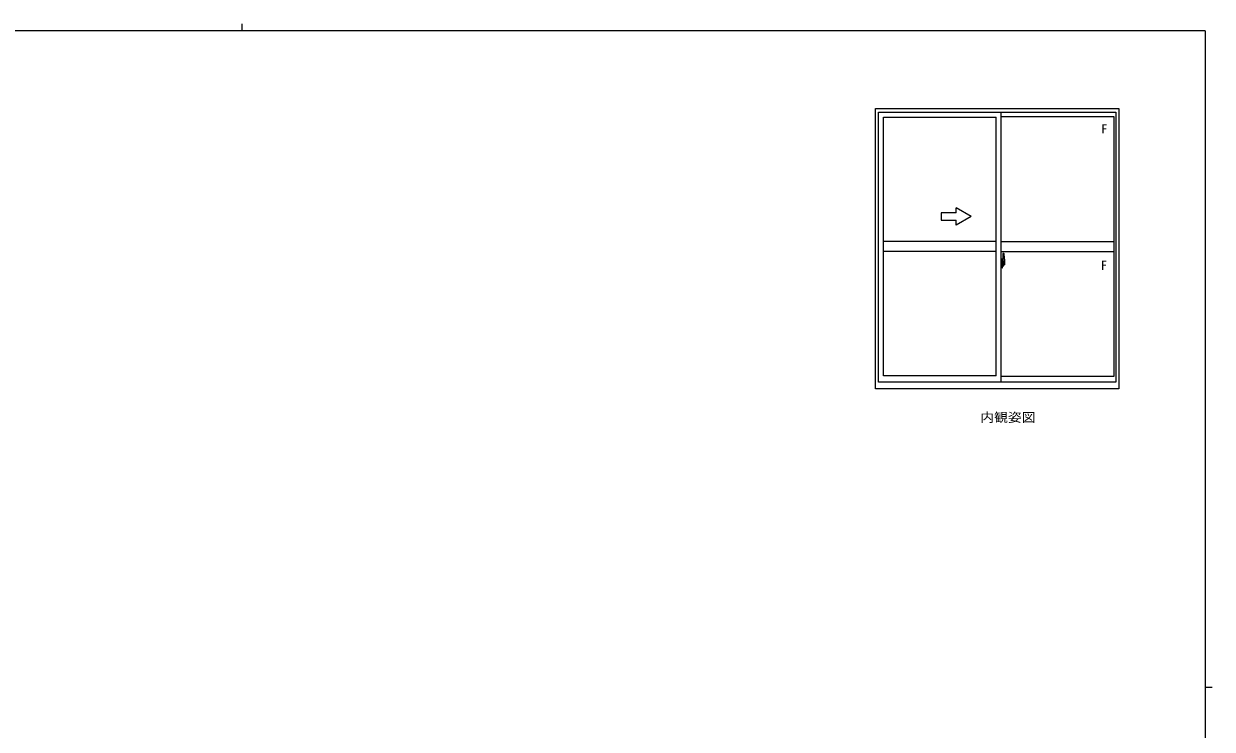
# Model space of a CAD drawing. Units: millimetres on the paper. Extents: x -420 to 373, y -297 to 267.
# Drawn here: x -119.9 to 355.1, y -14.9 to 267.2 of the extents above; entities that cross this region are included whole.
import ezdxf
from ezdxf.enums import TextEntityAlignment as Align

# ---------------------------------------------------------------- set-up
doc = ezdxf.new("R2010")
doc.units = ezdxf.units.MM
doc.linetypes.add('CHAIN2', pattern=[12, 9, -1, 1, -1])
doc.layers.add('0-1_YKK_ZWAK', color=7, linetype='Continuous', lineweight=9)
doc.layers.add('0-5_YKK_A1', color=4, linetype='Continuous', lineweight=9)
doc.layers.add('0-2_USER1', color=3, linetype='Continuous')
doc.styles.add('ＭＳ ゴシック', font='')
doc.styles.get('ＭＳ ゴシック').set_extended_font_data('MS Gothic')

msp = doc.modelspace()

# ---------------------------------------------------------------- linework, layer by layer
at = {"layer": '0-1_YKK_ZWAK'}
for p, q in [((-32.686, 267.2), (-32.686, 264.4)), ((352.3, 264.4), (-417.7, 264.4)), ((352.3, 264.4), (352.3, -260.6)), ((352.3, 1.9), (355.1, 1.9))]:
    msp.add_line(p, q, dxfattribs=at)
at = {"layer": '0-5_YKK_A1'}
for p, q in [((220.521, 121.17), (220.521, 233.37)), ((220.521, 233.37), (317.821, 233.37)), ((317.821, 233.37), (317.821, 121.17)), ((221.771, 123.92), (221.771, 231.87)), ((221.771, 231.87), (316.571, 231.87)), ((223.721, 126.42), (223.721, 229.82)), ((223.721, 229.82), (268.721, 229.82)), ((268.721, 126.42), (268.721, 229.82)), ((270.721, 123.92), (270.721, 231.87)), ((270.721, 230.12), (315.721, 230.12)), ((315.721, 230.12), (315.721, 126.12)), ((316.571, 231.87), (316.571, 123.92)), ((258.721, 190.12), (252.721, 193.584)), ((252.721, 191.62), (252.721, 193.584)), ((258.721, 190.12), (252.721, 186.656)), ((252.721, 186.656), (252.721, 188.62)), ((268.721, 180.12), (223.721, 180.12)), ((268.721, 176.12), (223.721, 176.12)), ((270.721, 180.12), (315.721, 180.12)), ((270.721, 176.12), (315.721, 176.12)), ((271.146, 173.03), (270.721, 173.045)), ((270.721, 173.045), (270.721, 169.545)), ((270.721, 171.432), (270.736, 171.432)), ((270.721, 171.107), (270.736, 171.107)), ((270.736, 171.654), (270.736, 170.585)), ((270.736, 171.654), (270.736, 171.648)), ((270.751, 171.669), (271.211, 171.653)), ((270.856, 171.785), (270.856, 171.715)), ((270.881, 171.81), (271.041, 171.81)), ((271.041, 171.69), (270.881, 171.69)), ((271.066, 171.785), (271.066, 171.715)), ((271.146, 173.03), (271.146, 172.045)), ((271.146, 173), (271.146, 172.045)), ((271.171, 173), (271.146, 173)), ((271.146, 172.045), (271.272, 172.04)), ((271.146, 172.045), (271.271, 172.045)), ((271.171, 173.025), (271.171, 172.07)), ((271.171, 173.025), (271.246, 173.025)), ((271.171, 172.07), (271.296, 172.07)), ((271.236, 171.628), (271.236, 170.611)), ((271.247, 171.629), (271.247, 170.961)), ((271.271, 172.045), (271.271, 172.07)), ((271.296, 172.975), (271.296, 172.07)), ((271.296, 171.703), (271.296, 172.015)), ((271.396, 171.868), (271.296, 171.87)), ((271.326, 171.267), (271.496, 171.267)), ((271.421, 175.269), (271.421, 172.01)), ((271.421, 172.049), (271.421, 171.49)), ((271.421, 172.01), (271.436, 172.01)), ((271.421, 171.49), (271.421, 171.843)), ((271.421, 171.552), (271.421, 171.787)), ((271.421, 171.594), (271.496, 171.594)), ((271.421, 170.747), (271.421, 171.267)), ((271.421, 171.267), (271.421, 170.469)), ((271.436, 172.01), (271.436, 171.713)), ((271.436, 171.713), (271.611, 171.713)), ((271.88, 175.279), (271.447, 175.294)), ((271.496, 171.885), (271.496, 171.935)), ((271.496, 171.713), (271.496, 171.49)), ((271.496, 171.267), (271.496, 170.469)), ((271.496, 171.267), (271.496, 171.267)), ((271.596, 171.267), (271.496, 171.267)), ((271.496, 171.193), (271.496, 171.267)), ((271.596, 171.193), (271.496, 171.193)), ((271.496, 171.147), (271.496, 171.193)), ((271.596, 171.147), (271.496, 171.147)), ((271.496, 170.954), (271.496, 171.147)), ((271.496, 171.124), (271.496, 170.853)), ((271.533, 172.162), (271.921, 172.162)), ((271.896, 172.09), (271.533, 172.09)), ((271.596, 171.267), (271.596, 171.465)), ((271.596, 171.381), (271.611, 171.381)), ((271.596, 171.267), (271.596, 171.267)), ((271.596, 171.193), (271.596, 171.267)), ((271.596, 171.147), (271.596, 171.193)), ((271.596, 170.954), (271.596, 171.147)), ((271.611, 171.713), (271.611, 170.895)), ((271.896, 171.11), (271.896, 172.09)), ((271.92, 171.052), (271.921, 171.1)), ((271.92, 171.063), (271.921, 171.1)), ((271.921, 171.102), (271.921, 172.162)), ((271.921, 171.1), (271.921, 171.102)), ((272.121, 173.025), (272.121, 170.808)), ((271.211, 170.587), (270.751, 170.571)), ((270.771, 170.695), (270.771, 170.637)), ((270.796, 170.72), (271.146, 170.72)), ((271.146, 170.612), (270.796, 170.612)), ((271.146, 170.545), (271.272, 170.549)), ((271.146, 169.59), (271.146, 170.545)), ((271.146, 170.545), (271.271, 170.545)), ((271.171, 169.59), (271.146, 169.59)), ((271.171, 170.695), (271.171, 170.637)), ((271.171, 169.565), (271.171, 170.52)), ((271.171, 170.52), (271.296, 170.52)), ((271.171, 169.565), (271.246, 169.565)), ((271.271, 170.545), (271.271, 170.52)), ((271.296, 170.574), (271.296, 170.887)), ((271.296, 170.72), (271.396, 170.722)), ((271.296, 169.615), (271.296, 170.52)), ((271.596, 170.954), (271.496, 170.954)), ((271.496, 170.899), (271.496, 170.954)), ((271.596, 170.899), (271.496, 170.899)), ((271.496, 170.895), (271.496, 170.899)), ((271.496, 170.895), (271.496, 170.764)), ((271.496, 170.853), (271.508, 170.853)), ((271.496, 170.764), (271.496, 170.752)), ((271.496, 170.752), (271.496, 170.7)), ((271.696, 170.431), (271.533, 170.431)), ((271.533, 170.357), (271.721, 170.357)), ((271.831, 170.659), (271.542, 170.659)), ((271.596, 170.899), (271.596, 170.954)), ((271.596, 170.895), (271.596, 170.899)), ((271.831, 170.805), (271.596, 170.805)), ((271.611, 170.929), (271.651, 170.929)), ((271.651, 170.929), (271.651, 170.895)), ((271.651, 170.923), (271.866, 170.923)), ((271.721, 170.407), (271.721, 170.357)), ((271.831, 170.853), (271.866, 170.853)), ((271.831, 170.675), (271.831, 170.805)), ((271.831, 170.659), (271.831, 170.675)), ((271.866, 170.923), (271.866, 170.75)), ((272.073, 170.758), (271.866, 170.75)), ((316.571, 123.92), (221.771, 123.92)), ((268.721, 126.42), (223.721, 126.42)), ((315.721, 126.12), (270.721, 126.12)), ((317.821, 121.17), (220.521, 121.17))]:
    msp.add_line(p, q, dxfattribs=at)
at = {"layer": '0-5_YKK_A1', "linetype": 'CHAIN2'}
msp.add_line((272.293, 171.12), (270.556, 171.12), dxfattribs=at)
at = {"layer": '0-5_YKK_A1'}
for points in [[(252.721, 191.62), (246.721, 191.62), (246.721, 188.62), (252.721, 188.62)], [(270.736, 171.654), (270.738, 171.662), (270.743, 171.667), (270.751, 171.669)], [(271.234, 171.637), (271.235, 171.633), (271.236, 171.628)], [(271.247, 171.629), (271.248, 171.629), (271.257, 171.631), (271.266, 171.636), (271.278, 171.649), (271.291, 171.675), (271.296, 171.703)], [(271.496, 171.49), (271.326, 171.49), (271.326, 171.292)], [(271.496, 171.292), (271.326, 171.292), (271.326, 171.267)], [(271.496, 172.052), (271.496, 171.713), (271.496, 171.49)], [(271.496, 171.49), (271.546, 171.487), (271.582, 171.478), (271.596, 171.465)], [(271.496, 171.292), (271.546, 171.289), (271.582, 171.28), (271.596, 171.267)], [(271.146, 170.545), (271.146, 169.56), (270.721, 169.545)], [(270.751, 170.571), (270.743, 170.572), (270.738, 170.578), (270.736, 170.585)], [(271.236, 170.611), (271.235, 170.607), (271.234, 170.603)], [(271.296, 170.887), (271.295, 170.896), (271.288, 170.924), (271.281, 170.937), (271.272, 170.949), (271.263, 170.956), (271.253, 170.96), (271.247, 170.961)], [(271.831, 170.805), (271.831, 170.895), (271.596, 170.895), (271.496, 170.895)], [(271.499, 170.684), (271.497, 170.692), (271.496, 170.7)], [(271.499, 170.684), (271.502, 170.678), (271.506, 170.673), (271.517, 170.665), (271.532, 170.66), (271.55, 170.66), (271.561, 170.661), (271.572, 170.665), (271.595, 170.675), (271.596, 170.675)], [(271.721, 170.357), (271.743, 170.387), (271.753, 170.404)]]:
    msp.add_lwpolyline(points, dxfattribs=at)
for centre, radius, start, end in [((270.881, 171.785), 0.025, 90, 180), ((270.881, 171.715), 0.025, 180, 270), ((271.041, 171.785), 0.025, 0, 90), ((271.041, 171.715), 0.025, 270, 0), ((271.211, 171.627), 0.0254, 22.09753, 91.00793), ((271.246, 172.975), 0.05, 0, 90), ((271.271, 172.015), 0.025, 0, 88), ((271.396, 171.843), 0.025, 0, 88.99998), ((271.446, 175.269), 0.025, 88, 180), ((271.533, 172.049), 0.113, 90, 180), ((271.533, 172.052), 0.0375, 90, 180), ((270.424, 171.069), 1.472, 350.6691, 1.57924), ((271.878, 175.229), 0.05, 9.79346, 88), ((270.613, 171.042), 1.307, 347.14854, 0.46379), ((270.444, 171.1), 1.476, 349.18681, 0.08105), ((271.896, 172.115), 0.025, 270, 0), ((258.871, 172.984), 13.25, 0.17856, 9.79346), ((270.796, 170.695), 0.025, 90, 180), ((270.796, 170.637), 0.025, 180, 270), ((271.146, 170.695), 0.025, 0, 90), ((271.146, 170.637), 0.025, 270, 0), ((271.211, 170.613), 0.0256, 269.33273, 337.56177), ((271.246, 169.615), 0.05, 270, 0), ((271.271, 170.574), 0.025, 271.99998, 0), ((271.396, 170.747), 0.025, 270.99997, 0), ((271.533, 170.469), 0.113, 180, 270), ((271.533, 170.469), 0.0375, 180, 270), ((271.591, 170.9), 0.095, 183.2594, 273.08768), ((271.01, 170.983), 0.88, 321.17381, 347.94702), ((271.696, 170.407), 0.025, 0, 90), ((270.972, 170.963), 0.933, 323.36708, 346.8425), ((270.613, 171.042), 1.307, 330.76877, 347.14854), ((271.01, 170.983), 0.88, 347.94702, 350.0179), ((270.972, 170.963), 0.933, 346.8425, 351.37085), ((272.071, 170.808), 0.05, 272, 0)]:
    msp.add_arc(centre, radius, start, end, dxfattribs=at)

# ---------------------------------------------------------------- texts
at = {"layer": '0-2_USER1', "style": 'ＭＳ ゴシック', "width": 1.1}
msp.add_text('内観姿図', height=3.666, dxfattribs=at).set_placement((262.446, 106.881), align=Align.BOTTOM_LEFT)
at = {"layer": '0-5_YKK_A1', "color": 3, "style": 'ＭＳ ゴシック'}
for p in [(310.687, 222.227), (310.565, 167.67)]:
    msp.add_text('F', height=3.666, dxfattribs=at).set_placement(p, align=Align.BOTTOM_LEFT)

doc.saveas('drawing.dxf')
